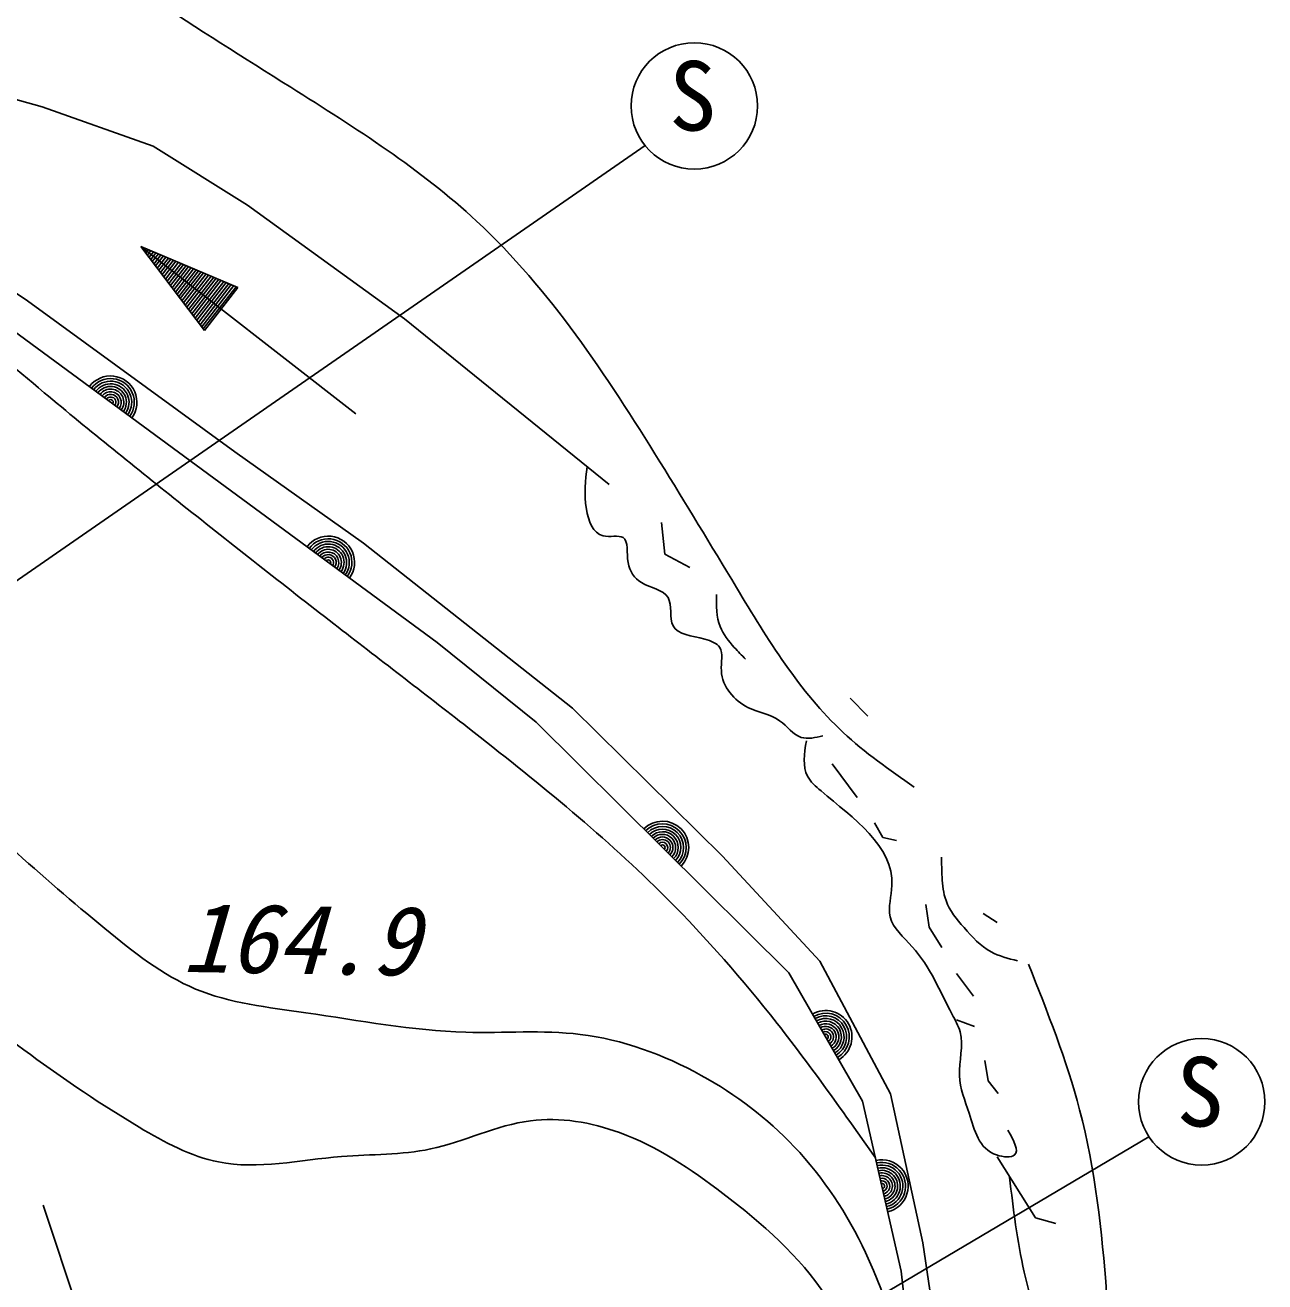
# Model space of a CAD drawing. Units: millimetres, scale not verified. Extents: x 40000 to 680000, y 20000 to 380000.
# Drawn here: x 476136 to 499670, y 291726 to 315592 of the extents above; entities that cross this region are included whole.
import ezdxf
from ezdxf.enums import TextEntityAlignment as Align

# ---------------------------------------------------------------- set-up
doc = ezdxf.new("R2010")
doc.units = ezdxf.units.MM
doc.header["$LTSCALE"] = 1000
doc.layers.add('M-BGD', color=7, linetype='Continuous', lineweight=25)
doc.layers.add('M-STR-STRC', color=7, linetype='Continuous', lineweight=25)
doc.styles.add('ＭＳ ゴシック', font='')
doc.styles.get('ＭＳ ゴシック').set_extended_font_data('MS Gothic')

msp = doc.modelspace()

# ---------------------------------------------------------------- linework, layer by layer
at = {"layer": 'M-BGD'}
for p, q in [((473786, 314792), (476458, 314042)), ((476458, 314042), (478563, 313291)), ((478563, 313291), (480357, 312175)), ((473424, 312201), (476182, 310356)), ((480357, 312175), (483340, 310015)), ((478332, 311391), (480174, 310612)), ((478332, 311391), (479538, 309795)), ((482416, 308210), (478332, 311391)), ((478363, 311349), (478380, 311370)), ((478394, 311308), (478427, 311350)), ((478426, 311267), (478475, 311330)), ((478457, 311225), (478523, 311310)), ((478488, 311184), (478570, 311290)), ((478519, 311143), (478618, 311270)), ((478550, 311102), (478666, 311250)), ((478582, 311060), (478713, 311229)), ((478613, 311019), (478761, 311209)), ((478644, 310978), (478809, 311189)), ((478675, 310936), (478856, 311169)), ((478707, 310895), (478904, 311149)), ((478738, 310854), (478952, 311129)), ((478769, 310813), (478999, 311108)), ((478800, 310771), (479047, 311088)), ((478831, 310730), (479095, 311068)), ((478863, 310689), (479142, 311048)), ((478894, 310647), (479190, 311028)), ((478925, 310606), (479238, 311008)), ((478956, 310565), (479286, 310988)), ((478987, 310523), (479333, 310967)), ((479019, 310482), (479381, 310947)), ((479050, 310441), (479429, 310927)), ((479081, 310400), (479476, 310907)), ((479112, 310358), (479524, 310887)), ((479144, 310317), (479572, 310867)), ((479175, 310276), (479619, 310847)), ((479206, 310234), (479667, 310826)), ((479237, 310193), (479715, 310806)), ((479268, 310152), (479762, 310786)), ((479300, 310111), (479810, 310766)), ((479331, 310069), (479858, 310746)), ((479362, 310028), (479905, 310726)), ((479393, 309987), (479953, 310705)), ((479424, 309945), (480001, 310685)), ((479456, 309904), (480048, 310665)), ((479487, 309863), (480096, 310645)), ((479518, 309822), (480144, 310625)), ((479538, 309795), (480174, 310612)), ((476182, 310356), (480115, 307486)), ((483955, 303866), (475693, 309952)), ((483340, 310015), (487220, 306867)), ((480115, 307486), (482556, 305753)), ((488214, 306146), (488277, 305545)), ((482556, 305753), (486525, 302622)), ((488277, 305545), (488751, 305292)), ((485836, 302354), (483955, 303866)), ((486525, 302622), (489377, 299808)), ((491800, 302813), (492131, 302471)), ((490631, 297596), (485836, 302354)), ((491458, 301563), (491928, 300922)), ((492259, 300441), (492420, 300163)), ((492420, 300163), (492676, 300110)), ((489377, 299808), (491222, 297814)), ((493234, 298892), (493298, 298462)), ((494322, 298720), (494589, 298549)), ((493298, 298462), (493535, 298076)), ((491222, 297814), (492564, 295298)), ((492033, 295161), (490631, 297596)), ((493814, 297582), (494136, 297152)), ((493814, 296701), (494157, 296573)), ((494351, 295928), (494415, 295542)), ((494415, 295542), (494608, 295305)), ((492564, 295298), (493179, 292465)), ((492764, 291928), (492033, 295161)), ((494587, 294103), (495317, 292943)), ((476480, 293180), (477296, 290732)), ((495317, 292943), (495704, 292836)), ((493179, 292465), (493477, 290415)), ((493141, 288584), (492764, 291928))]:
    msp.add_line(p, q, dxfattribs=at)
for centre, radius, start, end in [((477758, 308431), 500, 323.6244, 143.6244), ((477758, 308431), 500, 323.6244, 143.6244), ((477758, 308431), 450, 323.6244, 143.6244), ((477758, 308431), 400, 323.6244, 143.6244), ((477758, 308431), 350, 323.6244, 143.6244), ((477758, 308431), 300, 323.6244, 143.6244), ((477758, 308431), 250, 323.6244, 143.6244), ((477758, 308431), 200, 323.6244, 143.6244), ((477758, 308431), 150, 323.6244, 143.6244), ((477758, 308431), 100, 323.6244, 143.6244), ((477758, 308431), 50, 323.6244, 143.6244), ((481889, 305388), 500, 323.6244, 143.6244), ((481889, 305388), 500, 323.6244, 143.6244), ((481889, 305388), 450, 323.6244, 143.6244), ((481889, 305388), 400, 323.6244, 143.6244), ((481889, 305388), 350, 323.6244, 143.6244), ((481889, 305388), 300, 323.6244, 143.6244), ((481889, 305388), 250, 323.6244, 143.6244), ((481889, 305388), 200, 323.6244, 143.6244), ((481889, 305388), 150, 323.6244, 143.6244), ((481889, 305388), 100, 323.6244, 143.6244), ((481889, 305388), 50, 323.6244, 143.6244), ((488234, 299975), 500, 315.2212, 135.2212), ((488234, 299975), 500, 315.2212, 135.2212), ((488234, 299975), 450, 315.2212, 135.2212), ((488234, 299975), 400, 315.2212, 135.2212), ((488234, 299975), 350, 315.2212, 135.2212), ((488234, 299975), 300, 315.2212, 135.2212), ((488234, 299975), 250, 315.2212, 135.2212), ((488234, 299975), 200, 315.2212, 135.2212), ((488234, 299975), 150, 315.2212, 135.2212), ((488234, 299975), 100, 315.2212, 135.2212), ((488234, 299975), 50, 315.2212, 135.2212), ((491332, 296379), 500, 299.9315, 119.9315), ((491332, 296379), 500, 299.9315, 119.9315), ((491332, 296379), 450, 299.9315, 119.9315), ((491332, 296379), 400, 299.9315, 119.9315), ((491332, 296379), 350, 299.9315, 119.9315), ((491332, 296379), 300, 299.9315, 119.9315), ((491332, 296379), 250, 299.9315, 119.9315), ((491332, 296379), 200, 299.9315, 119.9315), ((491332, 296379), 150, 299.9315, 119.9315), ((491332, 296379), 100, 299.9315, 119.9315), ((491332, 296379), 50, 299.9315, 119.9315), ((492399, 293545), 500, 282.7478, 102.7478), ((492399, 293545), 500, 282.7478, 102.7478), ((492399, 293545), 450, 282.7478, 102.7478), ((492399, 293545), 400, 282.7478, 102.7478), ((492399, 293545), 350, 282.7478, 102.7478), ((492399, 293545), 300, 282.7478, 102.7478), ((492399, 293545), 250, 282.7478, 102.7478), ((492399, 293545), 200, 282.7478, 102.7478), ((492399, 293545), 150, 282.7478, 102.7478), ((492399, 293545), 100, 282.7478, 102.7478), ((492399, 293545), 50, 282.7478, 102.7478)]:
    msp.add_arc(centre, radius, start, end, dxfattribs=at)
for points, knots in [([(442450, 336372), (444171, 335717), (445893, 335062), (447589, 334348), (449274, 333638), (450935, 332871), (452625, 332167), (453893, 331639), (455177, 331147), (456414, 330558), (458585, 329526), (460611, 328198), (462592, 326820), (464152, 325735), (465685, 324618), (467316, 323653), (468810, 322770), (470387, 322013), (471833, 321058), (473282, 320100), (474599, 318942), (475986, 317891), (477645, 316634), (479405, 315530), (481177, 314413), (482411, 313635), (483651, 312851), (484707, 311869), (486101, 310573), (487175, 308931), (488185, 307301), (488677, 306507), (489154, 305716), (489639, 304913), (490231, 303931), (490835, 302932), (491664, 302161), (492076, 301777), (492545, 301450), (493013, 301123)], [0, 0, 0, 0, 1, 1, 1, 2, 2, 2, 3, 3, 3, 4, 4, 4, 5, 5, 5, 6, 6, 6, 7, 7, 7, 8, 8, 8, 9, 9, 9, 10, 10, 10, 11, 11, 11, 12, 12, 12, 13, 13, 13, 13]), ([(441090, 324162), (442427, 323902), (443764, 323641), (445111, 323465), (446322, 323306), (447541, 323216), (448762, 323096), (449757, 322998), (450752, 322880), (451717, 322644), (452986, 322334), (454203, 321817), (455409, 321290), (457351, 320442), (459265, 319567), (461153, 318623), (462012, 318194), (462866, 317751), (463697, 317269), (464712, 316682), (465693, 316037), (466692, 315423), (467832, 314724), (468995, 314065), (470139, 313372), (471136, 312768), (472118, 312137), (473052, 311443), (474245, 310557), (475359, 309568), (476499, 308612), (477363, 307887), (478242, 307181), (479124, 306479), (480077, 305721), (481035, 304968), (481996, 304222), (482844, 303565), (483695, 302914), (484540, 302253), (485803, 301266), (487053, 300259), (488192, 299134), (488936, 298399), (489633, 297614), (490284, 296796), (490983, 295918), (491630, 295001), (492277, 294084)], [0, 0, 0, 0, 1, 1, 1, 2, 2, 2, 3, 3, 3, 4, 4, 4, 5, 5, 5, 6, 6, 6, 7, 7, 7, 8, 8, 8, 9, 9, 9, 10, 10, 10, 11, 11, 11, 12, 12, 12, 13, 13, 13, 14, 14, 14, 15, 15, 15, 16, 16, 16, 16]), ([(493041, 289471), (492777, 290429), (492513, 291386), (492090, 292282), (491744, 293014), (491292, 293705), (490736, 294293), (490225, 294832), (489627, 295285), (488972, 295647), (488257, 296042), (487475, 296329), (486674, 296426), (485956, 296514), (485222, 296448), (484499, 296467), (483482, 296495), (482485, 296690), (481463, 296837), (480748, 296939), (480020, 297018), (479371, 297288), (478742, 297550), (478188, 297991), (477647, 298437), (476434, 299438), (475290, 300463), (474201, 301555), (472832, 302926), (471549, 304403), (470262, 305863), (469299, 306956), (468334, 308039), (467431, 309187), (467045, 309677), (466670, 310178), (466241, 310623), (465304, 311592), (464108, 312289), (463000, 313084), (462019, 313788), (461106, 314569), (460128, 315259), (458705, 316262), (457144, 317074), (455573, 317844), (454351, 318443), (453124, 319017), (451881, 319567), (450620, 320124), (449343, 320656), (448024, 321044), (446803, 321403), (445547, 321638), (444290, 321865), (443119, 322076), (441946, 322279), (440762, 322357), (439492, 322441), (438209, 322381), (436946, 322234), (435774, 322097), (434619, 321885), (433458, 321619), (432204, 321331), (430944, 320980), (429848, 320347), (429044, 319883), (428328, 319267), (427613, 318652)], [0, 0, 0, 0, 1, 1, 1, 2, 2, 2, 3, 3, 3, 4, 4, 4, 5, 5, 5, 6, 6, 6, 7, 7, 7, 8, 8, 8, 9, 9, 9, 10, 10, 10, 11, 11, 11, 12, 12, 12, 13, 13, 13, 14, 14, 14, 15, 15, 15, 16, 16, 16, 17, 17, 17, 18, 18, 18, 19, 19, 19, 20, 20, 20, 21, 21, 21, 22, 22, 22, 23, 23, 23, 23]), ([(486804, 307205), (486772, 306950), (486740, 306694), (486791, 306399), (486828, 306180), (486911, 305939), (487107, 305893), (487232, 305863), (487404, 305913), (487487, 305861), (487591, 305796), (487552, 305567), (487581, 305387), (487609, 305217), (487699, 305089), (487834, 305007), (488007, 304904), (488253, 304875), (488340, 304723), (488422, 304580), (488363, 304328), (488435, 304185), (488521, 304014), (488794, 303998), (489036, 303932), (489157, 303899), (489270, 303854), (489321, 303774), (489390, 303665), (489343, 303491), (489352, 303331), (489369, 303022), (489595, 302766), (489858, 302636), (490058, 302537), (490280, 302510), (490459, 302383), (490602, 302281), (490717, 302115), (490870, 302066), (490992, 302028), (491136, 302063), (491281, 302098)], [0, 0, 0, 0, 1, 1, 1, 2, 2, 2, 3, 3, 3, 4, 4, 4, 5, 5, 5, 6, 6, 6, 7, 7, 7, 8, 8, 8, 9, 9, 9, 10, 10, 10, 11, 11, 11, 12, 12, 12, 13, 13, 13, 14, 14, 14, 14]), ([(489257, 304780), (489257, 304568), (489257, 304357), (489331, 304170), (489389, 304025), (489491, 303895), (489598, 303775), (489668, 303697), (489740, 303624), (489812, 303551)], [0, 0, 0, 0, 1, 1, 1, 2, 2, 2, 3, 3, 3, 3]), ([(490966, 302001), (490928, 301758), (490889, 301514), (490988, 301328), (491043, 301223), (491141, 301137), (491244, 301050), (491855, 300534), (492625, 300004), (492591, 299255), (492582, 299055), (492515, 298839), (492559, 298656), (492610, 298442), (492812, 298273), (492975, 298090), (493322, 297702), (493498, 297252), (493734, 296807), (493792, 296699), (493853, 296591), (493884, 296476), (493954, 296213), (493861, 295917), (493873, 295643), (493883, 295400), (493976, 295175), (494055, 294927), (494156, 294608), (494236, 294251), (494578, 294136), (494702, 294094), (494859, 294084), (494920, 294136), (495008, 294209), (494900, 294408), (494792, 294606)], [0, 0, 0, 0, 1, 1, 1, 2, 2, 2, 3, 3, 3, 4, 4, 4, 5, 5, 5, 6, 6, 6, 7, 7, 7, 8, 8, 8, 9, 9, 9, 10, 10, 10, 11, 11, 11, 12, 12, 12, 12]), ([(493531, 299789), (493533, 299665), (493535, 299541), (493542, 299415), (493550, 299262), (493566, 299107), (493617, 298966), (493686, 298776), (493820, 298613), (493959, 298453), (494113, 298275), (494274, 298101), (494472, 297994), (494624, 297911), (494799, 297867), (494974, 297823)], [0, 0, 0, 0, 1, 1, 1, 2, 2, 2, 3, 3, 3, 4, 4, 4, 5, 5, 5, 5]), ([(495949, 282094), (496422, 282481), (496894, 282867), (497178, 283374), (497478, 283909), (497567, 284578), (497536, 285216), (497495, 286066), (497243, 286861), (497076, 287673), (496818, 288928), (496764, 290222), (496666, 291513), (496577, 292689), (496450, 293863), (496154, 294994), (495908, 295935), (495545, 296846), (495182, 297758)], [0, 0, 0, 0, 1, 1, 1, 2, 2, 2, 3, 3, 3, 4, 4, 4, 5, 5, 5, 6, 6, 6, 6]), ([(493690, 284395), (493359, 285337), (493028, 286279), (492764, 287236), (492557, 287988), (492390, 288750), (492166, 289505), (491965, 290184), (491717, 290858), (491341, 291445), (490845, 292217), (490126, 292838), (489381, 293405), (488769, 293870), (488140, 294298), (487421, 294560), (486881, 294757), (486291, 294859), (485729, 294787), (485079, 294703), (484468, 294386), (483831, 294251), (483281, 294134), (482712, 294153), (482139, 294106), (481350, 294042), (480553, 293855), (479807, 294003), (479282, 294107), (478783, 294377), (478301, 294663), (476858, 295522), (475574, 296526), (474291, 297531)], [0, 0, 0, 0, 1, 1, 1, 2, 2, 2, 3, 3, 3, 4, 4, 4, 5, 5, 5, 6, 6, 6, 7, 7, 7, 8, 8, 8, 9, 9, 9, 10, 10, 10, 11, 11, 11, 11]), ([(494823, 293716), (494895, 293111), (494966, 292505), (495102, 291912), (495197, 291502), (495322, 291099), (495403, 290688), (495550, 289944), (495553, 289176), (495553, 288411), (495555, 287073), (495550, 285745), (495618, 284417), (495657, 283648), (495720, 282880), (495854, 282119), (495965, 281490), (496123, 280867), (496327, 280272), (496421, 279996), (496525, 279726), (496606, 279434), (496681, 279164), (496736, 278874), (496649, 278618), (496593, 278455), (496480, 278306), (496434, 278145), (496363, 277898), (496448, 277623), (496498, 277351), (496631, 276638), (496525, 275944), (496627, 275267), (496719, 274662), (496979, 274070), (497186, 273485), (497462, 272704), (497645, 271935), (497980, 271122), (498081, 270879), (498195, 270633), (498131, 270392), (498084, 270217), (497943, 270045), (497959, 269877), (497972, 269733), (498100, 269593), (498131, 269447), (498182, 269203), (497961, 268945), (497937, 268695), (497917, 268477), (498048, 268264), (498152, 268051), (498315, 267719), (498413, 267387), (498474, 267042), (498546, 266638), (498569, 266218), (498668, 265818), (498777, 265376), (498979, 264960), (499183, 264550), (499247, 264421), (499312, 264292), (499376, 264164)], [0, 0, 0, 0, 1, 1, 1, 2, 2, 2, 3, 3, 3, 4, 4, 4, 5, 5, 5, 6, 6, 6, 7, 7, 7, 8, 8, 8, 9, 9, 9, 10, 10, 10, 11, 11, 11, 12, 12, 12, 13, 13, 13, 14, 14, 14, 15, 15, 15, 16, 16, 16, 17, 17, 17, 18, 18, 18, 19, 19, 19, 20, 20, 20, 21, 21, 21, 22, 22, 22, 22])]:
    msp.add_open_spline(points, degree=3, knots=knots, dxfattribs=at)
at = {"layer": 'M-STR-STRC'}
for p, q in [((487905, 313305), (468383, 299785)), ((497469, 294482), (476967, 282347))]:
    msp.add_line(p, q, dxfattribs=at)
for centre in [(488839, 314058), (498470, 295145)]:
    msp.add_circle(centre, 1200, dxfattribs=at)

# ---------------------------------------------------------------- texts
at = {"layer": 'M-BGD', "style": 'ＭＳ ゴシック', "oblique": 15}
msp.add_text('164.9', height=1320, rotation=359.076, dxfattribs=at).set_placement((479098, 297217), align=Align.BOTTOM_LEFT)
at = {"layer": 'M-STR-STRC', "style": 'ＭＳ ゴシック'}
for p in [(488360, 313195), (497991, 294282)]:
    msp.add_text('S', height=1320, dxfattribs=at).set_placement(p, align=Align.BOTTOM_LEFT)

doc.saveas('drawing.dxf')
